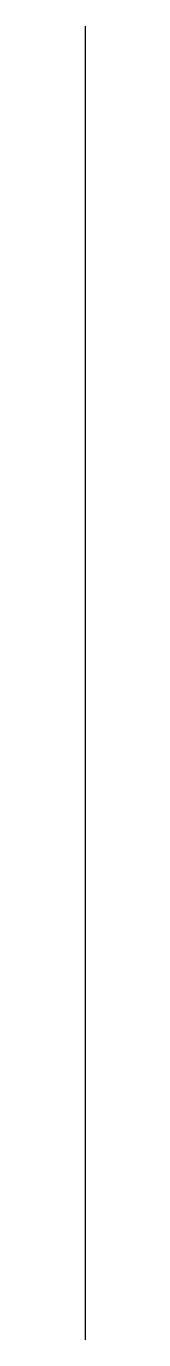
# Model space of a CAD drawing. Extents: x 10 to 10, y -55 to 55.
import ezdxf

# ---------------------------------------------------------------- set-up
doc = ezdxf.new("R2010")
doc.units = 0
doc.layers.get('0').update_dxf_attribs({"linetype": 'continuous'})

msp = doc.modelspace()

# ---------------------------------------------------------------- linework, layer by layer
at = {"color": 7}
msp.add_lwpolyline([(9.5, 55), (9.5, -55)], dxfattribs=at)

doc.saveas('drawing.dxf')
